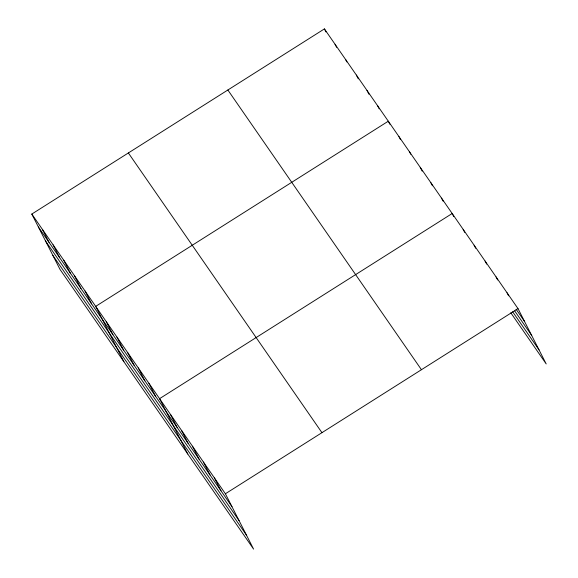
<?xml version="1.0" encoding="UTF-8"?>
<svg xmlns="http://www.w3.org/2000/svg" width="578" height="578" viewBox="0 0 578 578"><rect width="100%" height="100%" fill="white"/><g stroke="black" fill="none" stroke-linecap="round" stroke-linejoin="round"><path stroke-width="0.87" d="M31.804 214.062L225.391 493.771L253.583 549.1L59.996 269.391L31.804 214.062L324.417 28.9L518.004 308.609L546.196 363.938L510.793 312.785M225.391 493.771L518.004 308.609M516.103 309.252L524.578 321.498M514.76 311.007L531.709 335.507M512.635 311.744L539.064 349.928M227.855 90.002L421.441 369.71M128.367 152.96L321.953 432.669M38.372 226.959L231.959 506.668M45.51 240.961L239.097 520.67M52.858 255.389L246.445 535.098M507.036 292.757L508.582 295.791M496.069 276.905L497.615 279.94M485.094 261.054L486.64 264.088M474.126 245.209L475.672 248.244M463.159 229.358L464.705 232.392M453.73 216.54L452.184 213.506L159.571 398.668L187.763 453.997M441.541 198.124L443.088 201.158M430.892 182.742L432.438 185.769M420.242 167.353L422.178 171.146M409.6 151.971L410.756 154.247M398.95 136.589L400.496 139.623M389.847 124.234L388.3 121.207L95.688 306.369L123.88 361.698M377.658 105.817L379.204 108.852M367.008 90.435L368.945 94.228M356.359 75.053L358.295 78.846M345.716 59.671L346.872 61.94M335.067 44.282L336.613 47.317M324.417 28.9L325.963 31.935M214.416 477.919L220.991 490.816M203.449 462.075L210.016 474.964M192.481 446.223L199.049 459.113M181.506 430.372L188.081 443.268M170.539 414.52L177.106 427.417M148.922 383.286L155.489 396.183M138.272 367.904L144.847 380.801M127.63 352.522L134.197 365.412M116.98 337.133L123.547 350.03M106.33 321.751L112.905 334.648M85.038 290.987L91.606 303.876M74.389 275.598L80.963 288.494M63.746 260.216L70.314 273.112M53.097 244.834L59.664 257.73M42.447 229.452L49.022 242.341"/></g></svg>
